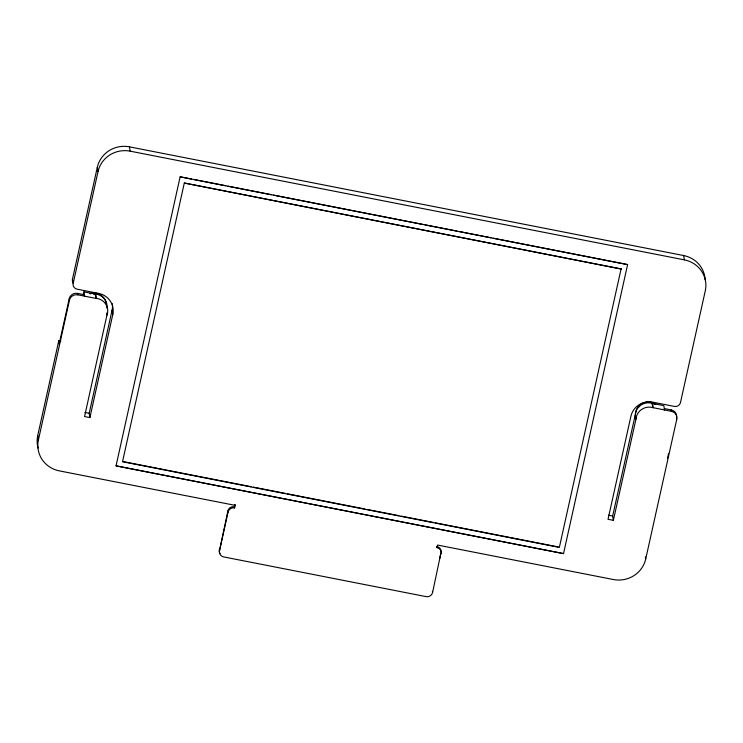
<?xml version="1.0" encoding="UTF-8"?>
<svg xmlns="http://www.w3.org/2000/svg" width="743" height="743" viewBox="0 0 743 743"><rect width="100%" height="100%" fill="white"/><g stroke="black" fill="none" stroke-linecap="round" stroke-linejoin="round"><path stroke-width="1.11" d="M83.262 294.98L83.913 291.85L95.178 294.061L95.884 298.38L96.469 298.389A13.086 12.612 -9.3 0 1 106.918 315.236L84.563 416.544L89.894 417.585L112.797 314.465L112.091 310.147A18.547 17.869 -9.3 0 0 112.286 303.636M38.088 448.048A27.268 26.274 -9.3 0 1 37.726 435.556L58.781 340.731L60.889 341.148M112.797 314.465A18.547 17.869 -9.3 0 0 98.578 293.383L77.049 289.157A5.043 4.867 -9.3 0 1 73.176 283.427L72.47 279.108L97.314 167.268A27.092 26.107 -9.3 0 1 129.458 146.845L683.662 255.546A27.268 26.274 -9.3 0 1 705.144 279.702M59.254 343.61L69.238 298.667A7.003 6.743 -9.3 0 1 77.541 293.392L84.377 294.73M441.175 553.832A5.452 5.257 -9.3 0 0 436.995 547.637L436.81 546.486A5.452 5.257 -9.3 0 1 440.989 552.681L432.584 592.505A5.452 5.257 -9.3 0 1 426.111 596.62L223.68 556.916A5.452 5.257 -9.3 0 1 219.501 550.712L228.092 512.038A5.452 5.257 -9.3 0 1 234.565 507.933L235.132 505.351L59.338 470.876A27.268 26.274 -9.3 0 1 38.432 439.865L69.471 300.107L69.238 298.667M73.176 283.427L98.02 171.577L97.314 167.268M89.894 417.585L89.188 413.275L112.091 310.147M493.25 238.243L627.612 264.592L563.528 553.619L116.047 465.852L180.131 176.825L191.518 179.063M621.139 268.706L559.349 547.415L122.521 461.737L184.31 183.029L621.185 268.994L184.31 183.029M219.501 550.712L227.906 510.887A5.452 5.257 -9.3 0 1 234.379 506.782L234.565 507.933M234.426 507.07L234.992 504.488L235.132 505.351M436.995 547.637L437.571 545.056L613.365 579.531A27.268 26.274 -9.3 0 0 645.723 558.977L676.771 419.219L676.529 417.78A6.91 6.659 -9.3 0 0 671.235 409.922L664.307 408.566M439.512 559.312L440.497 554.891M667.53 458.301L668.533 453.806M613.356 520.341L612.65 516.032L635.284 414.78L635.989 419.098L613.356 520.341L608.025 519.301L630.928 416.182A18.547 17.869 -9.3 0 1 652.939 402.204L674.375 406.412A5.136 4.95 -9.3 0 0 680.477 402.539L705.274 290.866A27.268 26.274 -9.3 0 0 684.368 259.864L683.662 255.546M93.618 294.042L95.763 294.07A13.086 12.612 -9.3 0 1 106.936 308.178M98.02 171.577A27.092 26.107 -9.3 0 1 130.164 151.163L684.368 259.864M193.793 179.509L225.677 185.759M227.952 186.205L271.223 194.694M273.498 195.14L422.656 224.395M424.94 224.841L456.815 231.092M459.1 231.537L490.974 237.797M635.432 417.603A13.086 12.612 -9.3 0 1 652.029 403.263L663.843 405.687L664.548 410.006M69.471 300.107A7.003 6.743 -9.3 0 1 77.783 294.832L95.884 298.38M635.989 419.098A13.086 12.612 -9.3 0 1 652.735 407.582L671.468 411.362A6.91 6.659 -9.3 0 1 676.771 419.219M84.925 412.439L89.188 413.275M608.387 515.196L612.65 516.032M123.607 461.672L251.013 486.665M253.289 487.111L285.145 493.361M287.42 493.807L364.776 508.974M367.051 509.419L398.898 515.67M401.174 516.116L433.03 522.366M435.305 522.812L558.16 546.904M671.235 409.922L671.468 411.362M652.577 403.477L653.283 407.796M652.029 403.263L652.735 407.582M627.612 264.592L180.131 176.825M645.37 556.823L645.723 558.977M563.528 553.619L116.047 465.852M432.398 591.354L432.584 592.505M227.906 510.887L228.092 512.038M129.458 146.845L130.164 151.163M106.565 313.082L106.918 315.236M95.763 294.07L96.469 298.389M83.913 291.85L84.618 296.169M77.541 293.392L77.783 294.832M58.781 340.731L59.496 345.049M37.726 435.556L38.432 439.865M73.167 282.767A5.043 4.867 -9.3 0 1 72.47 279.108M635.59 413.368A12.547 12.092 -9.3 0 1 655.79 404.341M638.358 407.508A10.904 10.513 -9.3 0 1 640.968 404.48M650.942 402.418A10.904 10.513 -9.3 0 1 652.465 402.957M653.19 403.3A10.904 10.513 -9.3 0 1 655.177 404.656M89.894 293.689A12.547 12.092 -9.3 0 1 106.23 303.961M90.163 293.745A10.904 10.513 -9.3 0 1 98.838 294.488M220.067 553.516A5.452 5.257 -9.3 0 1 219.315 549.56"/></g></svg>
